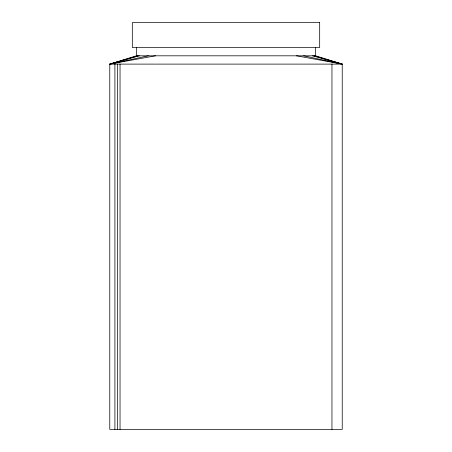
<?xml version="1.0" encoding="UTF-8"?>
<svg xmlns="http://www.w3.org/2000/svg" width="452" height="452" viewBox="0 0 452 452"><rect width="100%" height="100%" fill="white"/><g stroke="black" fill="none" stroke-linecap="round" stroke-linejoin="round"><path stroke-width="0.68" d="M314.134 55.811L342.226 64.111L109.774 64.111L136.34 55.811L315.66 55.811L342.226 64.111L342.226 429.4L109.774 429.4L109.774 64.111L137.866 55.811M155.477 55.811L109.774 64.111L139.391 55.811M109.774 64.111L148.352 55.811M296.523 55.811L342.226 64.111L312.609 55.811M303.648 55.811L342.226 64.111M331.96 64.111L331.96 429.4M315.66 47.505L315.66 55.811M136.34 47.505L136.34 55.811M120.04 64.111L120.04 429.4M117.384 64.111L117.384 429.4M114.904 64.111L114.904 429.4M319.683 22.6L132.317 22.6L132.317 47.505L319.683 47.505L319.683 22.6"/></g></svg>
